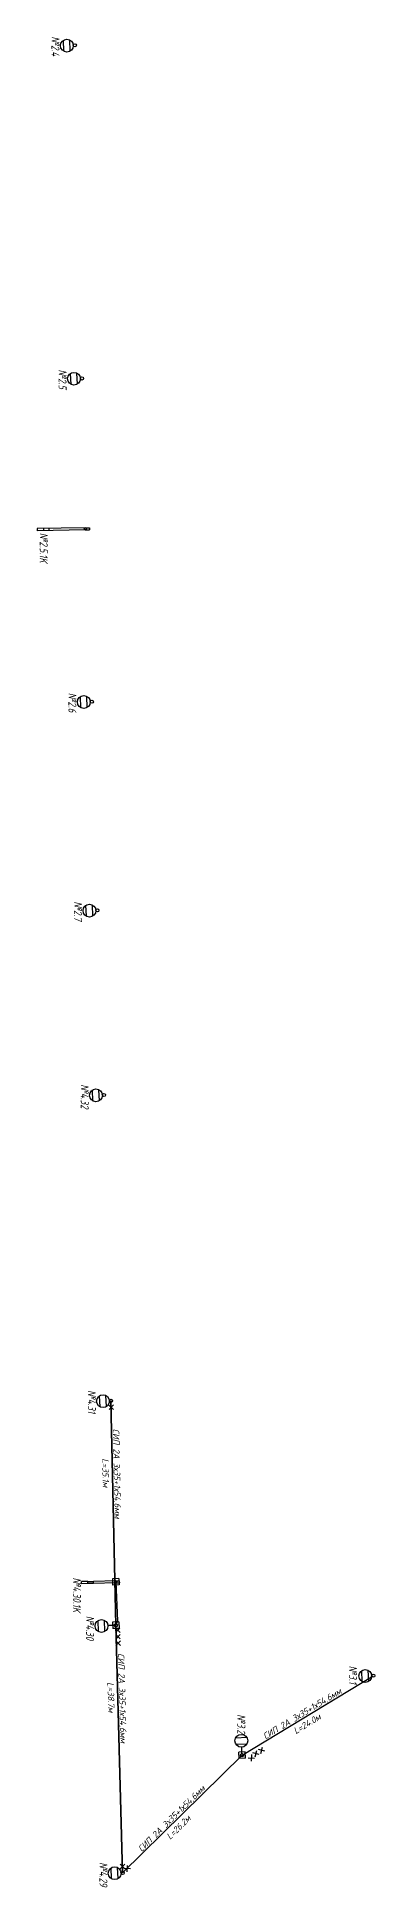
# Model space of a CAD drawing. Extents: x 17765 to 20362, y 13375 to 15893.
# Drawn here: x 17800.2 to 17853, y 15299.2 to 15589.3 of the extents above; entities that cross this region are included whole.
import ezdxf
from ezdxf.enums import TextEntityAlignment as Align

# ---------------------------------------------------------------- set-up
doc = ezdxf.new("R2010")
doc.units = 0
doc.layers.get('0').update_dxf_attribs({"linetype": 'CONTINUOUS'})
for name, color, linetype in [('ЭН_ВЛ_НО', 5, 'ОСВЕЩЕНИЕ'), ('ЭН_ВЫНОСКИ_НОМЕРА_ОПОРЫ', 1, 'CONTINUOUS'), ('ЭН_ДЕМОНТАЖ', 1, 'CONTINUOUS'), ('ЭН_КЛ_НО', 1, 'ОСВЕЩЕНИЕ'), ('ЭН_ОПОРА_КО_СИРИУС-4', 1, 'CONTINUOUS'), ('ЭН_ОПОРА_НО_К1_LED', 1, 'CONTINUOUS'), ('ЭН_СУЩ_ОПОРА__ЗАМ__СВЕТ__Н', 5, 'CONTINUOUS'), ('ЭН_СУЩ_ОПОРА_К1_LED', 7, 'CONTINUOUS'), ('ЭН_СУЩ_ОПОРА_КО', 7, 'CONTINUOUS')]:
    doc.layers.add(name, color=color, linetype=linetype)
doc.styles.add('ISOCPEUR', font='isocpeui.ttf', dxfattribs={"height": 2.5})
doc.styles.get("Standard").update_dxf_attribs({"font": 'isocpeui.ttf', "width": 0.8})
doc.linetypes.add('ОСВЕЩЕНИЕ', pattern='A,5,-3,[133,ltypeshp.shx,S=1,R=0,X=-1,Y=0],-3,5', length=16)

# ---------------------------------------------------------------- blocks, each defined once
blk = doc.blocks.new('*U606')
at = {"layer": 'ЭН_СУЩ_ОПОРА__ЗАМ__СВЕТ__Н'}
for points in [[(-1.71, -0.94), (-1.78, 0.79)], [(-0.71, -0.9), (-0.78, 0.83)]]:
    blk.add_lwpolyline(points, dxfattribs=at)
for centre, radius in [((-1.24, -0.05), 1), ((0, 0), 0.25)]:
    blk.add_circle(centre, radius, dxfattribs=at)
blk = doc.blocks.new('*U612')
at = {"layer": 'ЭН_СУЩ_ОПОРА_КО', "color": 18}
for points in [[(0, 0.16), (-7.51, 0.04)], [(-7.51, 0.04), (-7.5, -0.29)], [(-6.51, 0.05), (-6.5, -0.27)], [(-5.66, 0.07), (-5.66, -0.26)], [(-0.17, 0.16), (-0.16, -0.17)], [(0, 0.16), (0.66, 0.17)], [(0.16, 0.17), (0.17, -0.16)], [(0.66, 0.17), (0.67, -0.15)], [(0, -0.16), (-7.5, -0.29)], [(0, -0.16), (0.67, -0.15)]]:
    blk.add_lwpolyline(points, dxfattribs=at)
blk.add_circle((0, 0), 0.163, dxfattribs=at)
blk = doc.blocks.new('*U607')
at = {"layer": 'ЭН_СУЩ_ОПОРА_К1_LED', "color": 18}
for points in [[(-1.71, -0.94), (-1.78, 0.79)], [(-0.71, -0.9), (-0.78, 0.84)]]:
    blk.add_lwpolyline(points, dxfattribs=at)
for centre, radius in [((-1.25, -0.05), 1), ((0, 0), 0.25)]:
    blk.add_circle(centre, radius, dxfattribs=at)
blk = doc.blocks.new('*U533')
at = {"layer": 'ЭН_ОПОРА_НО_К1_LED'}
for points in [[(-0.5, -0.5), (-0.5, 0.5)], [(-0.5, 0.5), (0.5, 0.5)], [(0.25, 0), (1.25, 0)], [(0.5, -0.5), (0.5, 0.5)], [(1.75, 0.87), (1.75, -0.87)], [(2.75, 0.87), (2.75, -0.87)], [(-0.5, -0.5), (0.5, -0.5)]]:
    blk.add_lwpolyline(points, dxfattribs=at)
for centre, radius in [((0, 0), 0.25), ((2.25, 0), 1)]:
    blk.add_circle(centre, radius, dxfattribs=at)
blk = doc.blocks.new('*U616')
at = {"layer": 'ЭН_ДЕМОНТАЖ'}
for points in [[(0.49, -0.12), (-0.49, 0.12)], [(-0.12, -0.49), (0.12, 0.49)]]:
    blk.add_lwpolyline(points, dxfattribs=at)
blk = doc.blocks.new('*U618')
at = {"layer": 'ЭН_ДЕМОНТАЖ'}
for points in [[(-0.5, 0.03), (0.5, -0.03)], [(0.03, 0.5), (-0.03, -0.5)]]:
    blk.add_lwpolyline(points, dxfattribs=at)
blk = doc.blocks.new('*U619')
at = {"layer": 'ЭН_ДЕМОНТАЖ'}
for points in [[(0.5, -0.03), (-0.5, 0.03)], [(-0.03, -0.5), (0.03, 0.5)]]:
    blk.add_lwpolyline(points, dxfattribs=at)
blk = doc.blocks.new('*U543')
at = {"layer": 'ЭН_ОПОРА_КО_СИРИУС-4'}
for points in [[(0, 0.16), (-0.61, 0.16)], [(-0.61, 0.16), (-0.61, -0.16)], [(-0.5, -0.5), (-0.5, 0.5)], [(-0.5, 0.5), (0.5, 0.5)], [(-0.16, 0.16), (-0.16, -0.16)], [(0, 0.16), (3.5, 0.16)], [(0.16, 0.16), (0.16, -0.16)], [(0.5, -0.5), (0.5, 0.5)], [(3.5, 0.16), (3.5, -0.16)], [(3.5, 0.16), (4.35, 0.16)], [(4.35, 0.16), (4.35, -0.16)], [(4.35, 0.16), (5.35, 0.16)], [(5.35, 0.16), (5.35, -0.16)], [(0, -0.16), (-0.61, -0.16)], [(-0.5, -0.5), (0.5, -0.5)], [(0, -0.16), (3.5, -0.16)], [(4.35, -0.16), (3.5, -0.16)], [(4.35, -0.16), (5.35, -0.16)]]:
    blk.add_lwpolyline(points, dxfattribs=at)
at = {"layer": 'ЭН_ОПОРА_КО_СИРИУС-4', "color": 1}
blk.add_circle((0, 0), 0.163, dxfattribs=at)
blk = doc.blocks.new('*U620')
at = {"layer": 'ЭН_ДЕМОНТАЖ'}
for points in [[(-0.36, 0.35), (0.36, -0.35)], [(-0.35, -0.36), (0.35, 0.36)]]:
    blk.add_lwpolyline(points, dxfattribs=at)
blk = doc.blocks.new('*U621')
at = {"layer": 'ЭН_ДЕМОНТАЖ'}
for points in [[(0.36, -0.34), (-0.36, 0.34)], [(0.34, 0.36), (-0.34, -0.36)]]:
    blk.add_lwpolyline(points, dxfattribs=at)
blk = doc.blocks.new('*U622')
at = {"layer": 'ЭН_ДЕМОНТАЖ'}
for points in [[(0.36, -0.35), (-0.36, 0.35)], [(0.35, 0.36), (-0.35, -0.36)]]:
    blk.add_lwpolyline(points, dxfattribs=at)
blk = doc.blocks.new('*U623')
at = {"layer": 'ЭН_ДЕМОНТАЖ'}
for points in [[(-0.36, 0.34), (0.36, -0.34)], [(-0.34, -0.36), (0.34, 0.36)]]:
    blk.add_lwpolyline(points, dxfattribs=at)
blk = doc.blocks.new('*U638')
at = {"layer": 'ЭН_ВЛ_НО', "linetype": 'BYBLOCK', "ltscale": 0.5}
blk.add_line((0, 0), (-9.09, 33.87), dxfattribs=at)
at = {"layer": 'ЭН_ВЛ_НО', "insert": (-1.87, 11.1), "char_height": 1, "width": 23.9989, "attachment_point": 5, "rotation": 105.0266, "style": 'ISOCPEUR'}
blk.add_mtext('L=35.1м', dxfattribs=at)
at = {"layer": 'ЭН_ВЛ_НО', "style": 'ISOCPEUR', "flags": 8}
blk.add_attdef('ТРУБА6', text='', height=1, rotation=105.0266, dxfattribs=at).set_placement((-3.62, 10.83), align=Align.MIDDLE_CENTER)
blk = doc.blocks.new('*U639')
at = {"layer": 'ЭН_ВЛ_НО', "linetype": 'BYBLOCK', "ltscale": 0.5}
blk.add_line((0, 0), (-10.24, 37.31), dxfattribs=at)
at = {"layer": 'ЭН_ВЛ_НО', "insert": (-1.94, 11.09), "char_height": 1, "width": 23.9989, "attachment_point": 5, "rotation": 105.3431, "style": 'ISOCPEUR'}
blk.add_mtext('L=38.7м', dxfattribs=at)
at = {"layer": 'ЭН_ВЛ_НО', "style": 'ISOCPEUR', "flags": 8}
blk.add_attdef('ТРУБА6', text='', height=1, rotation=105.3431, dxfattribs=at).set_placement((-3.68, 10.81), align=Align.MIDDLE_CENTER)
blk = doc.blocks.new('*U640')
at = {"layer": 'ЭН_ВЛ_НО', "linetype": 'BYBLOCK', "ltscale": 0.5}
blk.add_line((0, 0), (-13.75, -22.31), dxfattribs=at)
at = {"layer": 'ЭН_ВЛ_НО', "insert": (-6.79, -8.98), "char_height": 1, "width": 23.9989, "attachment_point": 5, "rotation": 238.3573, "style": 'ISOCPEUR'}
blk.add_mtext('L=26.2м', dxfattribs=at)
at = {"layer": 'ЭН_ВЛ_НО', "style": 'ISOCPEUR', "flags": 8}
blk.add_attdef('ТРУБА6', text='', height=1, rotation=238.3573, dxfattribs=at).set_placement((-5.39, -10.06), align=Align.MIDDLE_CENTER)
blk = doc.blocks.new('*U641')
at = {"layer": 'ЭН_ВЛ_НО', "linetype": 'BYBLOCK', "ltscale": 0.5}
blk.add_line((0, 0), (-16.96, -16.94), dxfattribs=at)
at = {"layer": 'ЭН_ВЛ_НО', "insert": (-8.69, -7.17), "char_height": 1, "width": 23.9989, "attachment_point": 5, "rotation": 224.9746, "style": 'ISOCPEUR'}
blk.add_mtext('L=24.0м', dxfattribs=at)
at = {"layer": 'ЭН_ВЛ_НО', "style": 'ISOCPEUR', "flags": 8}
blk.add_attdef('ТРУБА6', text='', height=1, rotation=224.9746, dxfattribs=at).set_placement((-7.57, -8.54), align=Align.MIDDLE_CENTER)

msp = doc.modelspace()

# ---------------------------------------------------------------- linework, layer by layer
at = {"layer": 'ЭН_ВЛ_НО', "linetype": 'BYBLOCK', "ltscale": 0.3}
for points in [[(17813.55, 15302.51), (17812.5, 15341.19), (17811.73, 15376.23)], [(17832.22, 15320.9), (17852.72, 15333.32)], [(17813.55, 15302.51), (17832.22, 15320.9)]]:
    msp.add_lwpolyline(points, dxfattribs=at)
at = {"layer": 'ЭН_КЛ_НО', "ltscale": 0.3}
msp.add_lwpolyline([(17812.48, 15347.98), (17812.75, 15341.9), (17812.5, 15341.19)], dxfattribs=at)

# ---------------------------------------------------------------- block references
at = {"ltscale": 0.5}
ref = msp.add_blockref('*U638', (17811.73, 15376.25), dxfattribs=dict(at, rotation=166.2227036231754))
ref.add_attrib('ТРУБА6', 'СИП 2А 3х35+1х54,6мм', dxfattribs={"layer": 'ЭН_ВЛ_НО', "height": 1, "rotation": 271.2493, "style": 'ISOCPEUR'}).set_placement((17812.67, 15364.88), align=Align.MIDDLE_CENTER)
ref = msp.add_blockref('*U639', (17812.5, 15341.19), dxfattribs=dict(at, rotation=166.2227036231754))
ref.add_attrib('ТРУБА6', 'СИП 2А 3х35+1х54,6мм', dxfattribs={"layer": 'ЭН_ВЛ_НО', "height": 1, "rotation": 271.5659, "style": 'ISOCPEUR'}).set_placement((17813.5, 15329.82), align=Align.MIDDLE_CENTER)
ref = msp.add_blockref('*U641', (17832.22, 15320.9), dxfattribs=dict(at, rotation=166.2227036231754))
ref.add_attrib('ТРУБА6', 'СИП 2А 3х35+1х54,6мм', dxfattribs={"layer": 'ЭН_ВЛ_НО', "height": 1, "rotation": 31.1974, "style": 'ISOCPEUR'}).set_placement((17841.61, 15327.39), align=Align.MIDDLE_CENTER)
ref = msp.add_blockref('*U640', (17813.55, 15302.51), dxfattribs=dict(at, rotation=166.2227036231754))
ref.add_attrib('ТРУБА6', 'СИП 2А 3х35+1х54,6мм', dxfattribs={"layer": 'ЭН_ВЛ_НО', "height": 1, "rotation": 44.58, "style": 'ISOCPEUR'}).set_placement((17821.19, 15311), align=Align.MIDDLE_CENTER)
at = {"layer": 'ЭН_ДЕМОНТАЖ'}
for name, p in [('*U623', (17811.77, 15375.25)), ('*U621', (17812.8, 15340.4)), ('*U620', (17812.83, 15339.4)), ('*U620', (17812.86, 15338.4)), ('*U618', (17833.67, 15320.48)), ('*U616', (17834.4, 15321.14)), ('*U616', (17835.27, 15321.67)), ('*U622', (17813.53, 15303.51)), ('*U619', (17814.3, 15303.17))]:
    msp.add_blockref(name, p, dxfattribs=at)
at = {"layer": 'ЭН_ОПОРА_КО_СИРИУС-4', "color": 3, "rotation": 181.446319415802}
msp.add_blockref('*U543', (17812.48, 15347.98), dxfattribs=at)
at = {"layer": 'ЭН_ОПОРА_НО_К1_LED'}
for p, rotation in [((17812.5, 15341.19), 182.6821121971784), ((17832.22, 15320.9), 92.68211219717847)]:
    msp.add_blockref('*U533', p, dxfattribs=dict(at, rotation=rotation))
at = {"layer": 'ЭН_СУЩ_ОПОРА__ЗАМ__СВЕТ__Н'}
for p in [(17806.08, 15588.01), (17808.73, 15485.47), (17809.61, 15452.88), (17810.63, 15424.03), (17811.73, 15376.25), (17813.55, 15302.51)]:
    msp.add_blockref('*U606', p, dxfattribs=at)
at = {"layer": 'ЭН_СУЩ_ОПОРА_К1_LED'}
for p in [(17807.2, 15535.97), (17852.72, 15333.32)]:
    msp.add_blockref('*U607', p, dxfattribs=at)
at = {"layer": 'ЭН_СУЩ_ОПОРА_КО', "color": 3}
msp.add_blockref('*U612', (17807.7, 15512.47), dxfattribs=at)

# ---------------------------------------------------------------- texts
at = {"layer": 'ЭН_ВЫНОСКИ_НОМЕРА_ОПОРЫ', "color": 1, "char_height": 1.25, "attachment_point": 1, "rotation": 269.8832}
for s, heights, insert in [('{\\C5;\\c16711680;№2.4}', [-1.25], (17803.69, 15589.39)), ('{\\C256;\\c0;№2.5}', [-1.25], (17804.8, 15537.35)), ('{\\C256;\\c0;№2.5.1K}', [-1.25], (17801.86, 15511.85)), ('{\\C5;\\c16711680;№2.6}', [-1.25], (17806.34, 15486.85)), ('{\\C5;\\c16711680;№2.7}', [-1.27], (17807.22, 15454.26)), ('{\\C5;\\c16711680;№4.32}', [-1.25], (17808.27, 15425.69)), ('{\\C5;\\c16711680;№4.31}', [-1.25], (17809.37, 15377.91)), ('{\\C256;\\c255;№4.30.1K}', [-1.25], (17807.04, 15348.64)), ('{\\C256;\\c255;№4.30}', [-1.25], (17809.1, 15342.66)), ('{\\C256;\\c0;№3.1}', [-1.25], (17850.18, 15334.87)), ('{\\C256;\\c255;№3.2}', [-1.25], (17832.73, 15327.28)), ('{\\C5;\\c16711680;№4.29}', [-1.25], (17811.19, 15304.17))]:
    msp.add_mtext_dynamic_manual_height_columns(s, width=2.9055, gutter_width=12.5, heights=heights, dxfattribs=dict(at, insert=insert))

doc.saveas('drawing.dxf')
